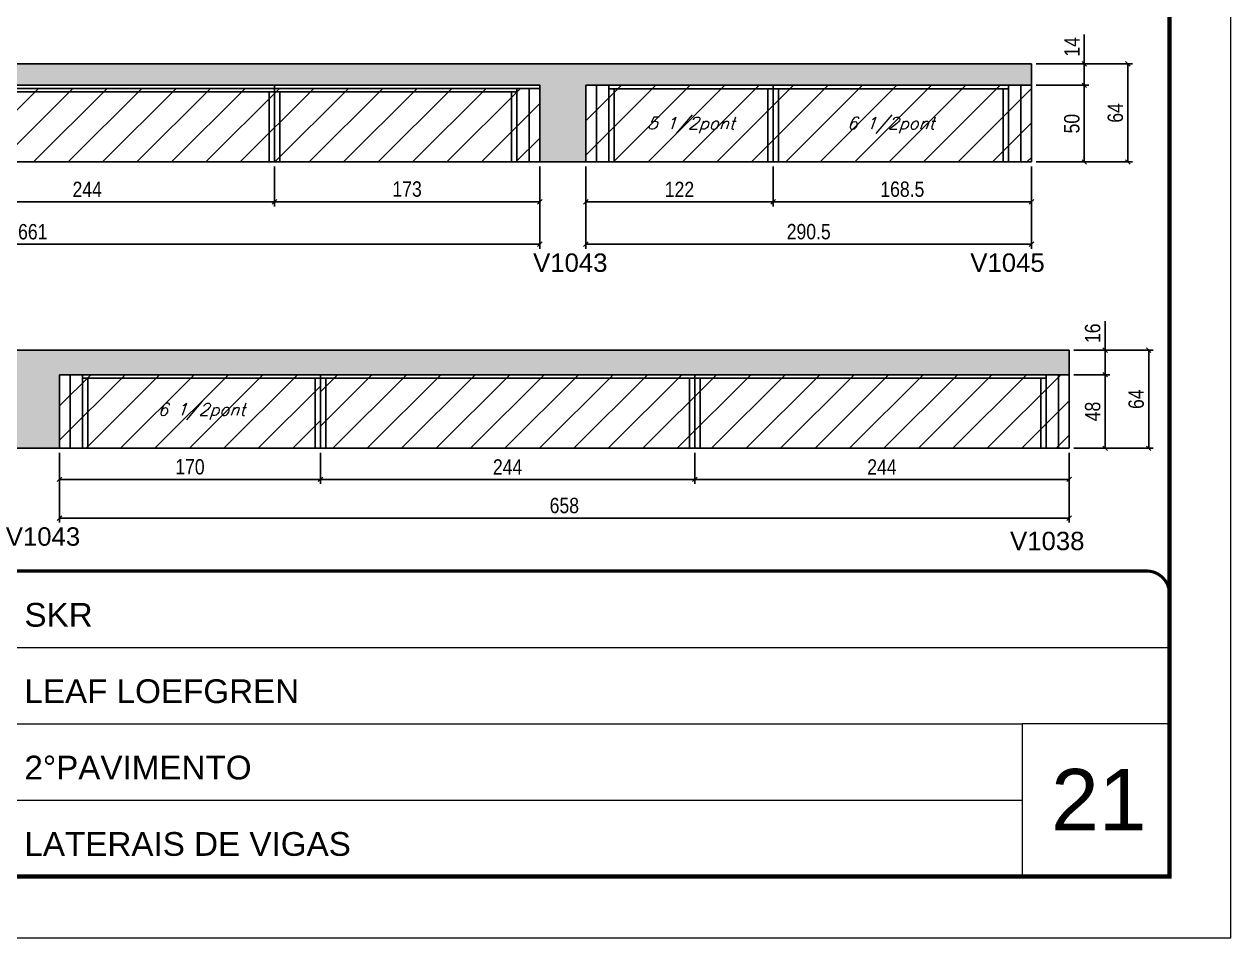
# Model space of a CAD drawing. Extents: x 3309 to 9563, y -2522 to 14608.
# Drawn here: x 4008 to 4794, y 7815 to 8411 of the extents above; entities that cross this region are included whole.
import ezdxf

# ---------------------------------------------------------------- set-up
doc = ezdxf.new("R2010")
doc.units = 0
doc.linetypes.add('CONTINUO', pattern=[0])
doc.linetypes.add('DASHED', pattern=[0.75, 0.5, -0.25])
for name, color, linetype in [('5', 5, 'Continuous'), ('COTA', 241, 'Continuous'), ('Painéis', 200, 'Continuous'), ('SARR_2.2x7', 40, 'Continuous'), ('SARR_3.5x7', 81, 'Continuous'), ('texto', 7, 'Continuous')]:
    doc.layers.add(name, color=color, linetype=linetype)
for name, color, linetype, lineweight in [('CARIMBO', 255, 'Continuous', 9), ('Folhas', 255, 'Continuous', 9), ('Hachura', 251, 'Continuous', 9), ('SARRAFO DE PRESSAO', 251, 'DASHED', 9)]:
    doc.layers.add(name, color=color, linetype=linetype, lineweight=lineweight)
doc.styles.add('ARIAL', font='arial.ttf')
doc.styles.add('COTA TECNICA', font='techl___.ttf', dxfattribs={"height": 10})
doc.styles.add('Romans', font='romans.shx')
doc.styles.get("Standard").update_dxf_attribs({"font": 'arial.ttf'})
doc.dimstyles.new('PAINEL', dxfattribs={"dimtxt": 10, "dimasz": 3, "dimexe": 3, "dimexo": 3, "dimgap": 3, "dimtad": 1, "dimdec": 1, "dimzin": 12, "dimdsep": 46, "dimtxsty": 'COTA TECNICA', "dimblk1": 'OBLIQUE', "dimblk2": 'OBLIQUE', "dimsah": 1, "dimcen": 0.9, "dimclrd": 4, "dimclre": 4, "dimclrt": 240, "dimadec": 1, "dimazin": 3, "dimtfac": 1, "dimtdec": 1, "dimtmove": 0, "dimatfit": 3, "dimfxl": 1, "dimtolj": 1, "dimtzin": 12, "dimarcsym": 0})
pattern_1 = [(50, (-4768.5, -1539.268), (5.46554, -0.4781726), [0.5715, -6.2865]), (355, (-4768.5, -1539.268), (-1.0573026, 5.7317054), [0.4572, -5.0292175]), (100.451445, (-4768.0445, -1539.308), (4.4082374, 5.2535326), [0.4857003, -5.3427073]), (46.1842, (-4768.5, -1537.744), (8.1323712, -1.26127), [0.85725, -9.42975]), (96.63556, (-4767.822, -1537.849), (7.122124, 7.4227837), [0.7285507, -8.014068]), (351.18415, (-4768.5, -1537.744), (7.122124, 7.4227837), [0.685799, -7.543792]), (21, (-4767.738, -1538.125), (4.5484317, -3.067956), [0.5715, -6.2865]), (326, (-4767.738, -1538.125), (1.8540609, 5.525639), [0.4572, -5.0292]), (71.451445, (-4767.359, -1538.3806), (6.4024926, 2.457683), [0.4857003, -5.3426981]), (37.5, (-4768.5, -1539.268), (0.0926581, 2.53665117), [0, -4.96824, 0, -5.1054, 0, -5.04825]), (7.5, (-4768.5, -1539.268), (2.0045899, 3.00541724), [0, -2.91084, 0, -4.85394, 0, -1.92405]), (327.5, (-4770.1993, -1539.268), (4.06771786, -0.17186232), [0, -1.905, 0, -5.9436, 0, -7.8867]), (317.5, (-4770.9613, -1539.268), (4.4438754, 0.7627947), [0, -2.4765, 0, -3.94716, 0, -5.6007])]

# ---------------------------------------------------------------- blocks, each defined once
blk = doc.blocks.new('9999999999')
at = {"color": 30, "linetype": 'CONTINUO'}
for p, q in [((98564.56, 34379.64), (99583.98, 34379.64)), ((98564.56, 34329.83), (99487.98, 34329.83)), ((99583.98, 34329.83), (99487.98, 34329.83)), ((99487.98, 34329.83), (99487.98, 34230.21)), ((98564.56, 34280.02), (99487.98, 34280.02))]:
    blk.add_line(p, q, dxfattribs=at)
at = {"color": 30, "linetype": 'CONTINUO', "const_width": 2}
blk.add_lwpolyline([(99583.98, 34230.21), (99583.98, 34414.45, 0.414214), (99568.98, 34429.45), (98228.98, 34429.45, 0.414214), (98213.98, 34414.45), (98213.98, 34245.21, 0.414214), (98228.98, 34230.21), (99583.98, 34230.21)], format="xyb", dxfattribs=at)
at = {"layer": 'Folhas'}
blk.add_lwpolyline([(98138.98, 34190.21), (99623.98, 34190.21), (99623.98, 35240.21), (98138.98, 35240.21)], close=True, dxfattribs=at)
at = {"layer": 'Folhas', "color": 30, "const_width": 3}
blk.add_lwpolyline([(98213.98, 34230.21), (99583.98, 34230.21), (99583.98, 35200.21), (98213.98, 35200.21)], close=True, dxfattribs=at)
at = {"color": 7, "linetype": 'Continuous', "ltscale": 5, "style": 'ARIAL'}
for s, height, p in [('SKR', 15.483, (98837.68, 34393.13)), ('LEAF LOEFGREN', 15.4829, (98837.68, 34343.32)), ('2°PAVIMENTO', 15.4829, (98837.68, 34293.51)), ('LATERAIS DE VIGAS', 15.4829, (98837.68, 34243.7))]:
    blk.add_text(s, height=height, dxfattribs=at).set_placement(p)
blk = doc.blocks.new('_Oblique')
at = {"color": 0, "linetype": 'ByBlock', "lineweight": -2}
blk.add_line((-0.5, -0.5), (0.5, 0.5), dxfattribs=at)
blk = doc.blocks.new('*D680')
at = {"layer": 'COTA', "color": 4, "linetype": 'ByBlock', "lineweight": -2, "transparency": 16777216}
for p, q in [((3682.99, 8317.91), (3682.99, 8264.28)), ((4343.99, 8317.91), (4343.99, 8264.28)), ((4343.99, 8267.28), (3682.99, 8267.28))]:
    blk.add_line(p, q, dxfattribs=at)
at = {"layer": 'Defpoints', "color": 0, "linetype": 'ByBlock', "transparency": 16777216}
for p in [(3682.99, 8320.91), (4343.99, 8320.91), (3682.99, 8267.28)]:
    blk.add_point(p, dxfattribs=at)
at = {"layer": 'COTA', "color": 4, "linetype": 'ByBlock', "lineweight": -2, "transparency": 16777216, "xscale": 3, "yscale": 3, "zscale": 3, "rotation": 180}
blk.add_blockref('_Oblique', (3682.99, 8267.28), dxfattribs=at)
at = {"layer": 'COTA', "color": 4, "linetype": 'ByBlock', "lineweight": -2, "transparency": 16777216, "xscale": 3, "yscale": 3, "zscale": 3}
blk.add_blockref('_Oblique', (4343.99, 8267.28), dxfattribs=at)
at = {"layer": 'COTA', "color": 240, "linetype": 'ByBlock', "transparency": 16777216, "insert": (4013.49, 8275.38), "char_height": 10, "attachment_point": 5, "style": 'COTA TECNICA'}
blk.add_mtext('\\A1;661', dxfattribs=at)
blk = doc.blocks.new('*D672')
at = {"layer": 'COTA', "color": 4, "lineweight": -2, "transparency": 16777216}
for p, q in [((3926.99, 8317.91), (3926.99, 8291.99)), ((4170.99, 8317.91), (4170.99, 8291.99)), ((3926.99, 8294.99), (4170.99, 8294.99))]:
    blk.add_line(p, q, dxfattribs=at)
at = {"layer": 'Defpoints', "color": 0, "transparency": 16777216}
for p in [(3926.99, 8320.91, 0), (4170.99, 8320.91, 0), (4170.99, 8294.99)]:
    blk.add_point(p, dxfattribs=at)
at = {"layer": 'COTA', "color": 4, "lineweight": -2, "transparency": 16777216, "xscale": 3, "yscale": 3, "zscale": 3, "rotation": 180}
blk.add_blockref('_Oblique', (3926.99, 8294.99), dxfattribs=at)
at = {"layer": 'COTA', "color": 4, "lineweight": -2, "transparency": 16777216, "xscale": 3, "yscale": 3, "zscale": 3}
blk.add_blockref('_Oblique', (4170.99, 8294.99), dxfattribs=at)
at = {"layer": 'COTA', "color": 240, "transparency": 16777216, "insert": (4048.99, 8303.06), "char_height": 10, "attachment_point": 5, "style": 'COTA TECNICA'}
blk.add_mtext('\\A1;244', dxfattribs=at)
blk = doc.blocks.new('*D681')
at = {"layer": 'COTA', "color": 4, "lineweight": -2, "transparency": 16777216}
for p, q in [((4170.99, 8317.91), (4170.99, 8291.99)), ((4343.99, 8317.91), (4343.99, 8291.99)), ((4170.99, 8294.99), (4343.99, 8294.99))]:
    blk.add_line(p, q, dxfattribs=at)
at = {"layer": 'Defpoints', "color": 0, "transparency": 16777216}
for p in [(4170.99, 8320.91, 0), (4343.99, 8320.91, 0), (4343.99, 8294.99)]:
    blk.add_point(p, dxfattribs=at)
at = {"layer": 'COTA', "color": 4, "lineweight": -2, "transparency": 16777216, "xscale": 3, "yscale": 3, "zscale": 3, "rotation": 180}
blk.add_blockref('_Oblique', (4170.99, 8294.99), dxfattribs=at)
at = {"layer": 'COTA', "color": 4, "lineweight": -2, "transparency": 16777216, "xscale": 3, "yscale": 3, "zscale": 3}
blk.add_blockref('_Oblique', (4343.99, 8294.99), dxfattribs=at)
at = {"layer": 'COTA', "color": 240, "transparency": 16777216, "insert": (4257.49, 8303.21), "char_height": 10, "attachment_point": 5, "style": 'COTA TECNICA'}
blk.add_mtext('\\A1;173', dxfattribs=at)
blk = doc.blocks.new('*D682')
at = {"layer": 'COTA', "color": 4, "linetype": 'ByBlock', "lineweight": -2, "transparency": 16777216}
for p, q in [((4373.99, 8317.91), (4373.99, 8264.28)), ((4664.49, 8317.91), (4664.49, 8264.28)), ((4664.49, 8267.28), (4373.99, 8267.28))]:
    blk.add_line(p, q, dxfattribs=at)
at = {"layer": 'Defpoints', "color": 0, "linetype": 'ByBlock', "transparency": 16777216}
for p in [(4373.99, 8320.91), (4664.49, 8320.91), (4373.99, 8267.28)]:
    blk.add_point(p, dxfattribs=at)
at = {"layer": 'COTA', "color": 4, "linetype": 'ByBlock', "lineweight": -2, "transparency": 16777216, "xscale": 3, "yscale": 3, "zscale": 3, "rotation": 180}
blk.add_blockref('_Oblique', (4373.99, 8267.28), dxfattribs=at)
at = {"layer": 'COTA', "color": 4, "linetype": 'ByBlock', "lineweight": -2, "transparency": 16777216, "xscale": 3, "yscale": 3, "zscale": 3}
blk.add_blockref('_Oblique', (4664.49, 8267.28), dxfattribs=at)
at = {"layer": 'COTA', "color": 240, "linetype": 'ByBlock', "transparency": 16777216, "insert": (4519.24, 8275.42), "char_height": 10, "attachment_point": 5, "style": 'COTA TECNICA'}
blk.add_mtext('\\A1;290.5', dxfattribs=at)
blk = doc.blocks.new('*D683')
at = {"layer": 'COTA', "color": 4, "lineweight": -2, "transparency": 16777216}
for p, q in [((4373.99, 8317.91), (4373.99, 8291.99)), ((4495.99, 8317.91), (4495.99, 8291.99)), ((4373.99, 8294.99), (4495.99, 8294.99))]:
    blk.add_line(p, q, dxfattribs=at)
at = {"layer": 'Defpoints', "color": 0, "transparency": 16777216}
for p in [(4373.99, 8320.91), (4495.99, 8320.91), (4495.99, 8294.99)]:
    blk.add_point(p, dxfattribs=at)
at = {"layer": 'COTA', "color": 4, "lineweight": -2, "transparency": 16777216, "xscale": 3, "yscale": 3, "zscale": 3, "rotation": 180}
blk.add_blockref('_Oblique', (4373.99, 8294.99), dxfattribs=at)
at = {"layer": 'COTA', "color": 4, "lineweight": -2, "transparency": 16777216, "xscale": 3, "yscale": 3, "zscale": 3}
blk.add_blockref('_Oblique', (4495.99, 8294.99), dxfattribs=at)
at = {"layer": 'COTA', "color": 240, "transparency": 16777216, "insert": (4434.99, 8303.05), "char_height": 10, "attachment_point": 5, "style": 'COTA TECNICA'}
blk.add_mtext('\\A1;122', dxfattribs=at)
blk = doc.blocks.new('*D684')
at = {"layer": 'COTA', "color": 4, "lineweight": -2, "transparency": 16777216}
for p, q in [((4495.99, 8317.91), (4495.99, 8291.99)), ((4664.49, 8317.91), (4664.49, 8291.99)), ((4495.99, 8294.99), (4664.49, 8294.99))]:
    blk.add_line(p, q, dxfattribs=at)
at = {"layer": 'Defpoints', "color": 0, "transparency": 16777216}
for p in [(4495.99, 8320.91), (4664.49, 8320.91), (4664.49, 8294.99)]:
    blk.add_point(p, dxfattribs=at)
at = {"layer": 'COTA', "color": 4, "lineweight": -2, "transparency": 16777216, "xscale": 3, "yscale": 3, "zscale": 3, "rotation": 180}
blk.add_blockref('_Oblique', (4495.99, 8294.99), dxfattribs=at)
at = {"layer": 'COTA', "color": 4, "lineweight": -2, "transparency": 16777216, "xscale": 3, "yscale": 3, "zscale": 3}
blk.add_blockref('_Oblique', (4664.49, 8294.99), dxfattribs=at)
at = {"layer": 'COTA', "color": 240, "transparency": 16777216, "insert": (4580.24, 8303.12), "char_height": 10, "attachment_point": 5, "style": 'COTA TECNICA'}
blk.add_mtext('\\A1;168.5', dxfattribs=at)
blk = doc.blocks.new('*D673')
at = {"layer": 'COTA', "color": 4, "lineweight": -2, "transparency": 16777216}
for p, q in [((4667.49, 8384.91), (4730.21, 8384.91)), ((4727.21, 8384.91), (4727.21, 8320.91)), ((4667.49, 8320.91), (4730.21, 8320.91))]:
    blk.add_line(p, q, dxfattribs=at)
at = {"layer": 'Defpoints', "color": 0, "transparency": 16777216}
for p in [(4664.49, 8384.91, 0), (4664.49, 8320.91, 0), (4727.21, 8320.91)]:
    blk.add_point(p, dxfattribs=at)
at = {"layer": 'COTA', "color": 4, "lineweight": -2, "transparency": 16777216, "xscale": 3, "yscale": 3, "zscale": 3}
for p, rotation in [((4727.21, 8384.91), 90), ((4727.21, 8320.91), 270)]:
    blk.add_blockref('_Oblique', p, dxfattribs=dict(at, rotation=rotation))
at = {"layer": 'COTA', "color": 240, "transparency": 16777216, "insert": (4719.11, 8352.91), "char_height": 10, "attachment_point": 5, "rotation": 90, "style": 'COTA TECNICA'}
blk.add_mtext('\\A1;64', dxfattribs=at)
blk = doc.blocks.new('*D674')
at = {"layer": 'COTA', "color": 4, "lineweight": -2, "transparency": 16777216}
for p, q in [((4667.49, 8370.91), (4701.85, 8370.91)), ((4698.85, 8370.91), (4698.85, 8320.91)), ((4667.49, 8320.91), (4701.85, 8320.91))]:
    blk.add_line(p, q, dxfattribs=at)
at = {"layer": 'Defpoints', "color": 0, "transparency": 16777216}
for p in [(4664.49, 8370.91, 0), (4664.49, 8320.91, 0), (4698.85, 8320.91)]:
    blk.add_point(p, dxfattribs=at)
at = {"layer": 'COTA', "color": 4, "lineweight": -2, "transparency": 16777216, "xscale": 3, "yscale": 3, "zscale": 3}
for p, rotation in [((4698.85, 8370.91), 90), ((4698.85, 8320.91), 270)]:
    blk.add_blockref('_Oblique', p, dxfattribs=dict(at, rotation=rotation))
at = {"layer": 'COTA', "color": 240, "transparency": 16777216, "insert": (4690.74, 8345.91), "char_height": 10, "attachment_point": 5, "rotation": 90, "style": 'COTA TECNICA'}
blk.add_mtext('\\A1;50', dxfattribs=at)
blk = doc.blocks.new('*D675')
at = {"layer": 'COTA', "color": 4, "lineweight": -2, "transparency": 16777216}
for p, q in [((4698.85, 8384.91), (4698.85, 8404.02)), ((4667.49, 8384.91), (4701.85, 8384.91)), ((4698.85, 8370.91), (4698.85, 8384.91)), ((4667.49, 8370.91), (4701.85, 8370.91))]:
    blk.add_line(p, q, dxfattribs=at)
at = {"layer": 'Defpoints', "color": 0, "transparency": 16777216}
for p in [(4664.49, 8384.91, 0), (4698.85, 8384.91), (4664.49, 8370.91, 0)]:
    blk.add_point(p, dxfattribs=at)
at = {"layer": 'COTA', "color": 4, "lineweight": -2, "transparency": 16777216, "xscale": 3, "yscale": 3, "zscale": 3}
for p, rotation in [((4698.85, 8384.91), 90), ((4698.85, 8370.91), 270)]:
    blk.add_blockref('_Oblique', p, dxfattribs=dict(at, rotation=rotation))
at = {"layer": 'COTA', "color": 240, "transparency": 16777216, "insert": (4690.78, 8395.96), "char_height": 10, "attachment_point": 5, "rotation": 90, "style": 'COTA TECNICA'}
blk.add_mtext('\\A1;14', dxfattribs=at)
blk = doc.blocks.new('*D676')
at = {"layer": 'COTA', "color": 4, "linetype": 'ByBlock', "lineweight": -2, "transparency": 16777216}
for p, q in [((4030.95, 8131.22), (4030.95, 8110.98)), ((4200.95, 8131.22), (4200.95, 8110.98)), ((4200.95, 8113.98), (4030.95, 8113.98))]:
    blk.add_line(p, q, dxfattribs=at)
at = {"layer": 'Defpoints', "color": 0, "linetype": 'ByBlock', "transparency": 16777216}
for p in [(4030.95, 8134.22), (4200.95, 8134.22), (4030.95, 8113.98)]:
    blk.add_point(p, dxfattribs=at)
at = {"layer": 'COTA', "color": 4, "linetype": 'ByBlock', "lineweight": -2, "transparency": 16777216, "xscale": 3, "yscale": 3, "zscale": 3, "rotation": 180}
blk.add_blockref('_Oblique', (4030.95, 8113.98), dxfattribs=at)
at = {"layer": 'COTA', "color": 4, "linetype": 'ByBlock', "lineweight": -2, "transparency": 16777216, "xscale": 3, "yscale": 3, "zscale": 3}
blk.add_blockref('_Oblique', (4200.95, 8113.98), dxfattribs=at)
at = {"layer": 'COTA', "color": 240, "linetype": 'ByBlock', "transparency": 16777216, "insert": (4115.95, 8122.08), "char_height": 10, "attachment_point": 5, "style": 'COTA TECNICA'}
blk.add_mtext('\\A1;170', dxfattribs=at)
blk = doc.blocks.new('*D688')
at = {"layer": 'COTA', "color": 4, "linetype": 'ByBlock', "lineweight": -2, "transparency": 16777216}
for p, q in [((4030.95, 8131.22), (4030.95, 8085.73)), ((4688.95, 8131.22), (4688.95, 8085.73)), ((4688.95, 8088.73), (4030.95, 8088.73))]:
    blk.add_line(p, q, dxfattribs=at)
at = {"layer": 'Defpoints', "color": 0, "linetype": 'ByBlock', "transparency": 16777216}
for p in [(4030.95, 8134.22), (4688.95, 8134.22), (4030.95, 8088.73)]:
    blk.add_point(p, dxfattribs=at)
at = {"layer": 'COTA', "color": 4, "linetype": 'ByBlock', "lineweight": -2, "transparency": 16777216, "xscale": 3, "yscale": 3, "zscale": 3, "rotation": 180}
blk.add_blockref('_Oblique', (4030.95, 8088.73), dxfattribs=at)
at = {"layer": 'COTA', "color": 4, "linetype": 'ByBlock', "lineweight": -2, "transparency": 16777216, "xscale": 3, "yscale": 3, "zscale": 3}
blk.add_blockref('_Oblique', (4688.95, 8088.73), dxfattribs=at)
at = {"layer": 'COTA', "color": 240, "linetype": 'ByBlock', "transparency": 16777216, "insert": (4359.95, 8096.86), "char_height": 10, "attachment_point": 5, "style": 'COTA TECNICA'}
blk.add_mtext('\\A1;658', dxfattribs=at)
blk = doc.blocks.new('*D677')
at = {"layer": 'COTA', "color": 4, "lineweight": -2, "transparency": 16777216}
for p, q in [((4200.95, 8131.22), (4200.95, 8110.98)), ((4444.95, 8131.22), (4444.95, 8110.98)), ((4200.95, 8113.98), (4444.95, 8113.98))]:
    blk.add_line(p, q, dxfattribs=at)
at = {"layer": 'Defpoints', "color": 0, "transparency": 16777216}
for p in [(4200.95, 8134.22, 0), (4444.95, 8134.22, 0), (4444.95, 8113.98)]:
    blk.add_point(p, dxfattribs=at)
at = {"layer": 'COTA', "color": 4, "lineweight": -2, "transparency": 16777216, "xscale": 3, "yscale": 3, "zscale": 3, "rotation": 180}
blk.add_blockref('_Oblique', (4200.95, 8113.98), dxfattribs=at)
at = {"layer": 'COTA', "color": 4, "lineweight": -2, "transparency": 16777216, "xscale": 3, "yscale": 3, "zscale": 3}
blk.add_blockref('_Oblique', (4444.95, 8113.98), dxfattribs=at)
at = {"layer": 'COTA', "color": 240, "transparency": 16777216, "insert": (4322.95, 8122.05), "char_height": 10, "attachment_point": 5, "style": 'COTA TECNICA'}
blk.add_mtext('\\A1;244', dxfattribs=at)
blk = doc.blocks.new('*D678')
at = {"layer": 'COTA', "color": 4, "lineweight": -2, "transparency": 16777216}
for p, q in [((4691.95, 8198.22), (4743.8, 8198.22)), ((4740.8, 8198.22), (4740.8, 8134.22)), ((4691.95, 8134.22), (4743.8, 8134.22))]:
    blk.add_line(p, q, dxfattribs=at)
at = {"layer": 'Defpoints', "color": 0, "transparency": 16777216}
for p in [(4688.95, 8198.22, 0), (4688.95, 8134.22, 0), (4740.8, 8134.22)]:
    blk.add_point(p, dxfattribs=at)
at = {"layer": 'COTA', "color": 4, "lineweight": -2, "transparency": 16777216, "xscale": 3, "yscale": 3, "zscale": 3}
for p, rotation in [((4740.8, 8198.22), 90), ((4740.8, 8134.22), 270)]:
    blk.add_blockref('_Oblique', p, dxfattribs=dict(at, rotation=rotation))
at = {"layer": 'COTA', "color": 240, "transparency": 16777216, "insert": (4732.7, 8166.22), "char_height": 10, "attachment_point": 5, "rotation": 90, "style": 'COTA TECNICA'}
blk.add_mtext('\\A1;64', dxfattribs=at)
blk = doc.blocks.new('*D689')
at = {"layer": 'COTA', "color": 4, "lineweight": -2, "transparency": 16777216}
for p, q in [((4444.95, 8131.22), (4444.95, 8110.98)), ((4688.95, 8131.22), (4688.95, 8110.98)), ((4444.95, 8113.98), (4688.95, 8113.98))]:
    blk.add_line(p, q, dxfattribs=at)
at = {"layer": 'Defpoints', "color": 0, "transparency": 16777216}
for p in [(4444.95, 8134.22, 0), (4688.95, 8134.22, 0), (4688.95, 8113.98)]:
    blk.add_point(p, dxfattribs=at)
at = {"layer": 'COTA', "color": 4, "lineweight": -2, "transparency": 16777216, "xscale": 3, "yscale": 3, "zscale": 3, "rotation": 180}
blk.add_blockref('_Oblique', (4444.95, 8113.98), dxfattribs=at)
at = {"layer": 'COTA', "color": 4, "lineweight": -2, "transparency": 16777216, "xscale": 3, "yscale": 3, "zscale": 3}
blk.add_blockref('_Oblique', (4688.95, 8113.98), dxfattribs=at)
at = {"layer": 'COTA', "color": 240, "transparency": 16777216, "insert": (4566.95, 8122.05), "char_height": 10, "attachment_point": 5, "style": 'COTA TECNICA'}
blk.add_mtext('\\A1;244', dxfattribs=at)
blk = doc.blocks.new('*D690')
at = {"layer": 'COTA', "color": 4, "lineweight": -2, "transparency": 16777216}
for p, q in [((4691.95, 8182.22), (4715.44, 8182.22)), ((4712.44, 8182.22), (4712.44, 8134.22)), ((4691.95, 8134.22), (4715.44, 8134.22))]:
    blk.add_line(p, q, dxfattribs=at)
at = {"layer": 'Defpoints', "color": 0, "transparency": 16777216}
for p in [(4688.95, 8182.22, 0), (4688.95, 8134.22, 0), (4712.44, 8134.22)]:
    blk.add_point(p, dxfattribs=at)
at = {"layer": 'COTA', "color": 4, "lineweight": -2, "transparency": 16777216, "xscale": 3, "yscale": 3, "zscale": 3}
for p, rotation in [((4712.44, 8182.22), 90), ((4712.44, 8134.22), 270)]:
    blk.add_blockref('_Oblique', p, dxfattribs=dict(at, rotation=rotation))
at = {"layer": 'COTA', "color": 240, "transparency": 16777216, "insert": (4704.34, 8158.22), "char_height": 10, "attachment_point": 5, "rotation": 90, "style": 'COTA TECNICA'}
blk.add_mtext('\\A1;48', dxfattribs=at)
blk = doc.blocks.new('*D691')
at = {"layer": 'COTA', "color": 4, "lineweight": -2, "transparency": 16777216}
for p, q in [((4712.44, 8198.22), (4712.44, 8217.23)), ((4691.95, 8198.22), (4715.44, 8198.22)), ((4712.44, 8182.22), (4712.44, 8198.22)), ((4691.95, 8182.22), (4715.44, 8182.22))]:
    blk.add_line(p, q, dxfattribs=at)
at = {"layer": 'Defpoints', "color": 0, "transparency": 16777216}
for p in [(4688.95, 8198.22, 0), (4712.44, 8198.22), (4688.95, 8182.22, 0)]:
    blk.add_point(p, dxfattribs=at)
at = {"layer": 'COTA', "color": 4, "lineweight": -2, "transparency": 16777216, "xscale": 3, "yscale": 3, "zscale": 3}
for p, rotation in [((4712.44, 8198.22), 90), ((4712.44, 8182.22), 270)]:
    blk.add_blockref('_Oblique', p, dxfattribs=dict(at, rotation=rotation))
at = {"layer": 'COTA', "color": 240, "transparency": 16777216, "insert": (4704.34, 8209.23), "char_height": 10, "attachment_point": 5, "rotation": 90, "style": 'COTA TECNICA'}
blk.add_mtext('\\A1;16', dxfattribs=at)

msp = doc.modelspace()

# ---------------------------------------------------------------- hatches: boundary and pattern name
at = {"layer": 'COTA'}
h = msp.add_hatch(dxfattribs=at)
h.set_pattern_fill('AR-CONC', color=256, scale=0.03)
h.set_pattern_definition(pattern_1)
h.paths.add_polyline_path([(4373.99, 8370.91), (4664.49, 8370.91), (4664.49, 8384.91), (3682.99, 8384.91), (3682.99, 8370.91), (4343.99, 8370.91), (4343.99, 8320.91), (4373.99, 8320.91)])
h = msp.add_hatch(dxfattribs=at)
h.set_pattern_fill('AR-CONC', color=256, scale=0.03)
h.set_pattern_definition(pattern_1)
h.paths.add_polyline_path([(4000.95, 8134.22), (4030.95, 8134.22), (4030.95, 8182.22), (4688.95, 8182.22), (4688.95, 8198.22), (3682.99, 8198.22), (3682.99, 8184.22), (4000.95, 8184.22)])
at = {"layer": 'Hachura', "linetype": 'ByBlock'}
h = msp.add_hatch(dxfattribs=at)
h.set_pattern_fill('ANSI31', color=256, scale=5)
h.set_pattern_definition([(45, (-4768.5, -1539.268), (-11.22532, 11.22532), [])])
h.paths.add_polyline_path([(3926.99, 8368.91), (3682.99, 8368.91), (3682.99, 8320.91), (3926.99, 8320.91)])
h.paths.add_polyline_path([(3926.99, 8368.91), (3926.99, 8320.91), (4170.99, 8320.91), (4170.99, 8368.91)])
h.paths.add_polyline_path([(4343.99, 8320.91), (4343.99, 8368.91), (4170.99, 8368.91), (4170.99, 8320.91)])
h.paths.add_polyline_path([(3682.99, 8184.22), (3682.99, 8134.22), (3926.99, 8134.22), (3926.99, 8184.22)])
h.paths.add_polyline_path([(4000.95, 8184.22), (3926.99, 8184.22), (3926.99, 8134.22), (4000.95, 8134.22)])
h.paths.add_polyline_path([(4444.95, 8134.22), (4444.95, 8182.22), (4200.95, 8182.22), (4200.95, 8134.22)])
h.paths.add_polyline_path([(4688.95, 8134.22), (4688.95, 8182.22), (4444.95, 8182.22), (4444.95, 8134.22)])
h = msp.add_hatch(dxfattribs=at)
h.set_pattern_fill('ANSI31', color=256, scale=5)
h.paths.add_polyline_path([(4030.95, 8182.22), (4030.95, 8134.22), (4200.95, 8134.22), (4200.95, 8182.22)])
h.paths.add_polyline_path([(4373.99, 8370.91), (4373.99, 8320.91), (4495.99, 8320.91), (4495.99, 8370.91)])
h.paths.add_polyline_path([(4495.99, 8370.91), (4495.99, 8320.91), (4664.49, 8320.91), (4664.49, 8370.91)])

# ---------------------------------------------------------------- linework, layer by layer
at = {"layer": 'COTA'}
for p, q in [((3682.99, 8384.91, 0), (4664.49, 8384.91, 0)), ((4664.49, 8370.91, 0), (4664.49, 8384.91, 0)), ((4343.99, 8320.91, 0), (4373.99, 8320.91, 0)), ((4688.95, 8198.22, 0), (3682.99, 8198.22, 0)), ((4688.95, 8182.22, 0), (4688.95, 8198.22, 0)), ((4000.95, 8134.22, 0), (4030.95, 8134.22, 0))]:
    msp.add_line(p, q, dxfattribs=at)
at = {"layer": 'Painéis', "linetype": 'ByBlock'}
for p, q in [((4343.99, 8370.91, 0), (3682.99, 8370.91, 0)), ((4170.99, 8320.91, 0), (4170.99, 8370.91, 0)), ((4343.99, 8320.91, 0), (4343.99, 8370.91, 0)), ((4664.49, 8370.91, 0), (4373.99, 8370.91, 0)), ((4373.99, 8320.91, 0), (4373.99, 8370.91, 0)), ((4495.99, 8320.91, 0), (4495.99, 8370.91, 0)), ((4664.49, 8320.91, 0), (4664.49, 8370.91, 0)), ((4343.99, 8320.91, 0), (3682.99, 8320.91, 0)), ((4664.49, 8320.91, 0), (4373.99, 8320.91, 0)), ((4688.95, 8182.22, 0), (4030.95, 8182.22, 0)), ((4030.95, 8134.22, 0), (4030.95, 8182.22, 0)), ((4200.95, 8134.22, 0), (4200.95, 8182.22, 0)), ((4444.95, 8134.22, 0), (4444.95, 8182.22, 0)), ((4688.95, 8134.22, 0), (4688.95, 8182.22, 0)), ((4688.95, 8134.22, 0), (4030.95, 8134.22, 0))]:
    msp.add_line(p, q, dxfattribs=at)
at = {"layer": 'Painéis', "linetype": 'ByBlock', "elevation": 0}
msp.add_lwpolyline([(3682.99, 8368.91), (4343.99, 8368.91), (4343.99, 8370.91), (3682.99, 8370.91)], close=True, dxfattribs=at)
at = {"layer": 'SARR_2.2x7', "linetype": 'Continuous'}
for p, q in [((4336.99, 8320.91, 0), (4336.99, 8368.91, 0)), ((4380.99, 8320.91, 0), (4380.99, 8370.91, 0)), ((4495.99, 8368.71, 0), (4388.99, 8368.71, 0)), ((4649.49, 8368.71, 0), (4495.99, 8368.71, 0)), ((4657.49, 8320.91, 0), (4657.49, 8370.91, 0)), ((4170.99, 8366.71, 0), (3926.99, 8366.71, 0)), ((4328.99, 8366.71, 0), (4170.99, 8366.71, 0)), ((4037.95, 8134.22, 0), (4037.95, 8182.22, 0)), ((4200.95, 8180.02, 0), (4045.95, 8180.02, 0)), ((4444.95, 8180.02, 0), (4200.95, 8180.02, 0)), ((4673.95, 8180.02, 0), (4444.95, 8180.02, 0)), ((4681.95, 8134.22, 0), (4681.95, 8182.22, 0))]:
    msp.add_line(p, q, dxfattribs=at)
at = {"layer": 'SARR_3.5x7'}
for p, q in [((4328.99, 8368.91, 0), (4328.99, 8320.91, 0)), ((4388.99, 8370.91, 0), (4388.99, 8320.91, 0)), ((4392.49, 8368.71, 0), (4392.49, 8320.91, 0)), ((4492.49, 8368.71, 0), (4492.49, 8320.91, 0)), ((4499.49, 8368.71, 0), (4499.49, 8320.91, 0)), ((4645.99, 8368.71, 0), (4645.99, 8320.91, 0)), ((4649.49, 8370.91, 0), (4649.49, 8320.91, 0)), ((4167.49, 8366.71, 0), (4167.49, 8320.91, 0)), ((4174.49, 8366.71, 0), (4174.49, 8320.91, 0)), ((4325.49, 8366.71, 0), (4325.49, 8320.91, 0)), ((4045.95, 8182.22, 0), (4045.95, 8134.22, 0)), ((4049.45, 8180.02, 0), (4049.45, 8134.22, 0)), ((4197.45, 8180.02, 0), (4197.45, 8134.22, 0)), ((4204.45, 8180.02, 0), (4204.45, 8134.22, 0)), ((4441.45, 8180.02, 0), (4441.45, 8134.22, 0)), ((4448.45, 8180.02, 0), (4448.45, 8134.22, 0)), ((4670.45, 8180.02, 0), (4670.45, 8134.22, 0)), ((4673.95, 8182.22, 0), (4673.95, 8134.22, 0))]:
    msp.add_line(p, q, dxfattribs=at)

# ---------------------------------------------------------------- block references
at = {"layer": 'SARRAFO DE PRESSAO', "color": 6, "linetype": 'ByBlock'}
msp.add_blockref('9999999999', (-94829.61, -26375.22), dxfattribs=at)

# ---------------------------------------------------------------- texts
at = {"layer": '5', "linetype": 'Continuous'}
for s, rotation, p in [('V1043', 0.00004, (4339.61, 8249.27, 0)), ('V1045', 0.00004, (4624.56, 8249.27, 0)), ('V1043', 359.99996, (3995.92, 8070.71, 0)), ('V1038', 359.99996, (4650.47, 8067.79, 0))]:
    msp.add_text(s, height=12, rotation=rotation, dxfattribs=at).set_placement(p)
at = {"layer": 'CARIMBO', "style": 'ARIAL'}
msp.add_text('21', height=40, dxfattribs=at).set_placement((4677.23, 7885.13))
at = {"layer": 'texto', "color": 2, "char_height": 8, "attachment_point": 5, "style": 'Romans'}
for s, insert in [('{\\Q19;\\C256;5 1/2pont}', (4442.49, 8344.91, 0)), ('{\\Q19;\\C256;6 1/2pont}', (4572.74, 8344.91, 0)), ('{\\Q19;\\C256;6 1/2pont}', (4123.45, 8158.22, 0))]:
    msp.add_mtext(s, dxfattribs=dict(at, insert=insert))

# ---------------------------------------------------------------- dimensions: what is measured, and where the dimension line sits
at = {"layer": 'COTA'}
for base, p1, p2, picture, middle in [((4698.85, 8384.91), (4664.49, 8370.91, 0), (4664.49, 8384.91, 0), '*D675', (4690.78, 8395.96)), ((4727.21, 8320.91), (4664.49, 8384.91, 0), (4664.49, 8320.91, 0), '*D673', (4719.11, 8352.91)), ((4698.85, 8320.91), (4664.49, 8370.91, 0), (4664.49, 8320.91, 0), '*D674', (4690.74, 8345.91)), ((4712.44, 8198.22), (4688.95, 8182.22, 0), (4688.95, 8198.22, 0), '*D691', (4704.34, 8209.23)), ((4740.8, 8134.22), (4688.95, 8198.22, 0), (4688.95, 8134.22, 0), '*D678', (4732.7, 8166.22)), ((4712.44, 8134.22), (4688.95, 8182.22, 0), (4688.95, 8134.22, 0), '*D690', (4704.34, 8158.22))]:
    dim = msp.add_linear_dim(base=base, p1=p1, p2=p2, angle=90, dimstyle='PAINEL', dxfattribs=at)
    dim.commit()
    dim.dimension.update_dxf_attribs({"geometry": picture, "text_midpoint": middle})
at = {"layer": 'COTA', "linetype": 'ByBlock'}
for base, p1, p2, picture, middle in [((3682.99, 8267.28, 0), (4343.99, 8320.91, 0), (3682.99, 8320.91, 0), '*D680', (4013.49, 8275.38, 0)), ((4373.99, 8267.28, 0), (4664.49, 8320.91, 0), (4373.99, 8320.91, 0), '*D682', (4519.24, 8275.42, 0)), ((4030.95, 8088.73, 0), (4688.95, 8134.22, 0), (4030.95, 8134.22, 0), '*D688', (4359.95, 8096.86, 0))]:
    dim = msp.add_linear_dim(base=base, p1=p1, p2=p2, angle=180, dimstyle='PAINEL', dxfattribs=at)
    dim.commit()
    dim.dimension.update_dxf_attribs({"geometry": picture, "text_midpoint": middle})
at = {"layer": 'COTA'}
for base, p1, p2, picture, middle in [((4170.99, 8294.99), (3926.99, 8320.91, 0), (4170.99, 8320.91, 0), '*D672', (4048.99, 8303.06)), ((4343.99, 8294.99), (4170.99, 8320.91, 0), (4343.99, 8320.91, 0), '*D681', (4257.49, 8303.21)), ((4495.99, 8294.99, 0), (4373.99, 8320.91, 0), (4495.99, 8320.91, 0), '*D683', (4434.99, 8303.05, 0)), ((4444.95, 8113.98), (4200.95, 8134.22, 0), (4444.95, 8134.22, 0), '*D677', (4322.95, 8122.05)), ((4688.95, 8113.98), (4444.95, 8134.22, 0), (4688.95, 8134.22, 0), '*D689', (4566.95, 8122.05))]:
    dim = msp.add_linear_dim(base=base, p1=p1, p2=p2, dimstyle='PAINEL', dxfattribs=at)
    dim.commit()
    dim.dimension.update_dxf_attribs({"geometry": picture, "text_midpoint": middle})
dim = msp.add_linear_dim(base=(4664.49, 8294.99, 0), p1=(4495.99, 8320.91, 0), p2=(4664.49, 8320.91, 0), dimstyle='PAINEL', override={"dimtmove": 1}, dxfattribs=at)
dim.commit()
dim.dimension.update_dxf_attribs({"geometry": '*D684', "text_midpoint": (4580.24, 8303.12, 0)})
at = {"layer": 'COTA', "linetype": 'ByBlock'}
dim = msp.add_linear_dim(base=(4030.95, 8113.98, 0), p1=(4200.95, 8134.22, 0), p2=(4030.95, 8134.22, 0), angle=180, dimstyle='PAINEL', override={"dimtmove": 1}, dxfattribs=at)
dim.commit()
dim.dimension.update_dxf_attribs({"geometry": '*D676', "text_midpoint": (4115.95, 8122.08, 0)})

doc.saveas('drawing.dxf')
